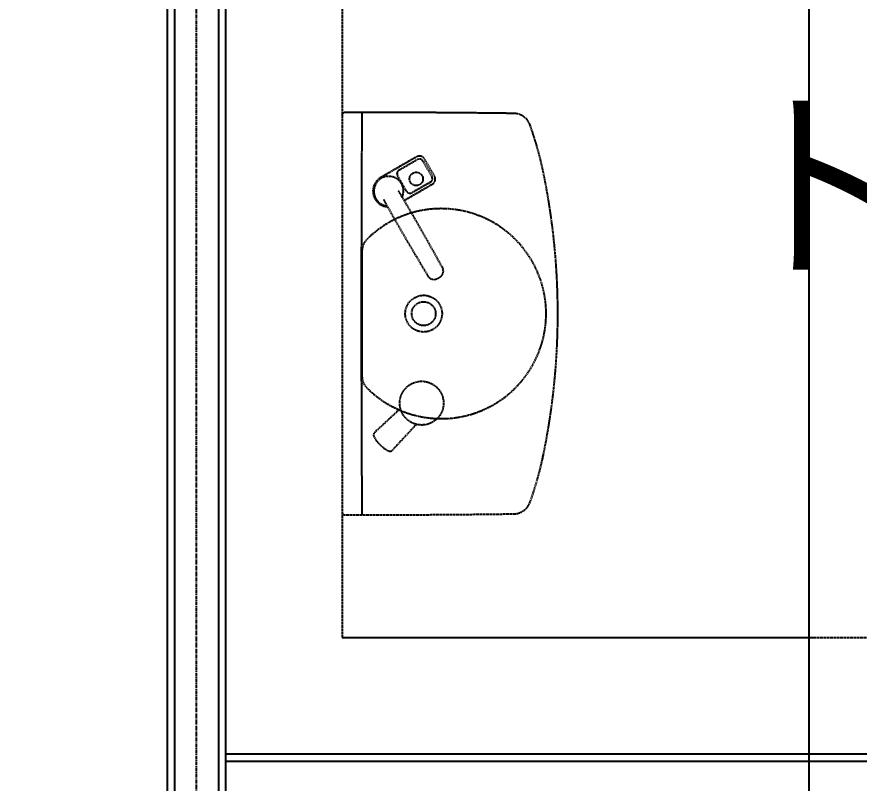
# Model space of a CAD drawing. Header units: millimetres. Extents: x 0 to 84100, y 0 to 59400.
# Drawn here: x 20307 to 21751, y 29155 to 30469 of the extents above; entities that cross this region are included whole.
import ezdxf
from ezdxf.enums import TextEntityAlignment as Align

# ---------------------------------------------------------------- set-up
doc = ezdxf.new("R2010")
doc.units = ezdxf.units.MM
doc.header["$LTSCALE"] = 0.2
doc.linetypes.add('CENTER', pattern=[50.8, 31.75, -6.35, 6.35, -6.35])
doc.linetypes.add('HIDDEN', pattern=[9.525, 6.35, -3.175])
doc.layers.get('Defpoints').update_dxf_attribs({"color": 5})
for name, color, linetype in [('A_什器', 9, 'HIDDEN'), ('A_室名', 8, 'Continuous'), ('A_建築', 8, 'Continuous')]:
    doc.layers.add(name, color=color, linetype=linetype)
doc.layers.add('A_通芯', color=8, linetype='CENTER', plot=False)
doc.styles.get("Standard").update_dxf_attribs({"font": 'simplex.shx', "width": 0.8, "bigfont": 'extfont2.shx'})

msp = doc.modelspace()

# ---------------------------------------------------------------- linework, layer by layer
at = {"layer": 'A_什器'}
msp.add_lwpolyline([(20864.8, 31655), (20864.8, 29405), (22914.8, 29405), (22914.8, 31655)], dxfattribs=at)
for points in [[(21208.14, 29710.68, 0.1032475), (21209.86, 30201.04, 0.0356946), (21186.74, 30283.41, 0.3127971), (21158.91, 30303.27, 0.00362), (20869.31, 30304.99, 0.4138398), (20864.32, 30299.99)], [(20898.39, 30304.99, 0.0031014), (20898.39, 29614.99)], [(20971.12, 30154.28), (21019.31, 30182.1, 0.4142136), (21022.97, 30195.76), (21005.97, 30225.21, 0.4142136), (20992.31, 30228.87), (20930.82, 30193.37, 0.735338), (20942.11, 30143.08)], [(21018.32, 30194.81, -0.4142136), (21015.76, 30185.25), (20984.58, 30167.25, -0.4142136), (20975.02, 30169.81), (20959.52, 30196.66, -0.4142136), (20962.08, 30206.22), (20993.26, 30224.22, -0.4142136), (21002.82, 30221.66), (21018.32, 30194.81)], [(20967.7, 30159.97, 3.0119068), (20941.37, 30144.72)], [(20961.08, 30170.21, -0.0827875), (20961.94, 30169.18, -0.0125541), (20965.53, 30163.53, -0.0082853), (21035.88, 30040.24, 0.003439), (21037.44, 30036.72)], [(20935.75, 30155.58, 0.0827875), (20936.21, 30154.33, 0.0125541), (20939.3, 30148.39, 0.0082853), (21010.9, 30025.82, -0.003439), (21013.17, 30022.71, 0.2845774), (21024.71, 30019.05, 0.1466021), (21034.84, 30024.9, 0.2870251), (21037.44, 30036.72)], [(20905.97, 30086.19, -2.4432406), (20905.97, 29833.78, -0.1967262), (20898.8, 29851.31), (20898.8, 30068.66, -0.1967262), (20905.97, 30086.19)], [(20964.52, 29797.43), (20920.32, 29756.35, 0.341618), (20919.13, 29749.11)], [(20991.76, 29770.18), (20950.69, 29725.99, -0.341618), (20943.44, 29724.79)], [(20919, 29749.36, 0.1487067), (20943.69, 29724.66)], [(21186.63, 29636.26, 0.0358275), (21209.86, 29718.93)], [(20864.32, 29619.98, 0.4138398), (20869.31, 29614.98, 0.00362), (21158.91, 29616.71, 0.3127971), (21186.74, 29636.56)]]:
    msp.add_lwpolyline(points, format="xyb", dxfattribs=at)
for centre, radius in [((20991.67, 30190.97), 11.5), ((21004.32, 29959.99), 31.5), ((21004.32, 29959.99), 20.5), ((21000.89, 29806.55), 37.5)]:
    msp.add_circle(centre, radius, dxfattribs=at)
at = {"layer": 'A_建築'}
for p, q in [((20564.8, 31755), (20564.8, 29000)), ((20664.8, 31655), (20664.8, 29000)), ((20664.8, 29205), (23114.8, 29205))]:
    msp.add_line(p, q, dxfattribs=at)
at = {"layer": 'A_建築', "linetype": 'Continuous'}
for points in [[(21738.52, 31742.5), (20577.3, 31742.5), (20577.3, 29000)], [(21738.52, 31667.5), (20652.3, 31667.5), (20652.3, 29000)], [(20664.8, 29192.5), (27864.8, 29192.5)]]:
    msp.add_lwpolyline(points, dxfattribs=at)
at = {"layer": 'A_通芯'}
msp.add_line((20614.8, 14565.35), (20614.8, 46450.31), dxfattribs=at)
at = {"layer": 'Defpoints'}
msp.add_lwpolyline([(14464.8, 32825), (21664.8, 32825), (21664.8, 22825), (14464.8, 22825)], close=True, dxfattribs=at)

# ---------------------------------------------------------------- texts
at = {"layer": 'A_室名', "width": 0.9}
msp.add_text('トイレ', height=300, dxfattribs=at).set_placement((21539.31, 30317.65), align=Align.TOP_LEFT)

doc.saveas('drawing.dxf')
